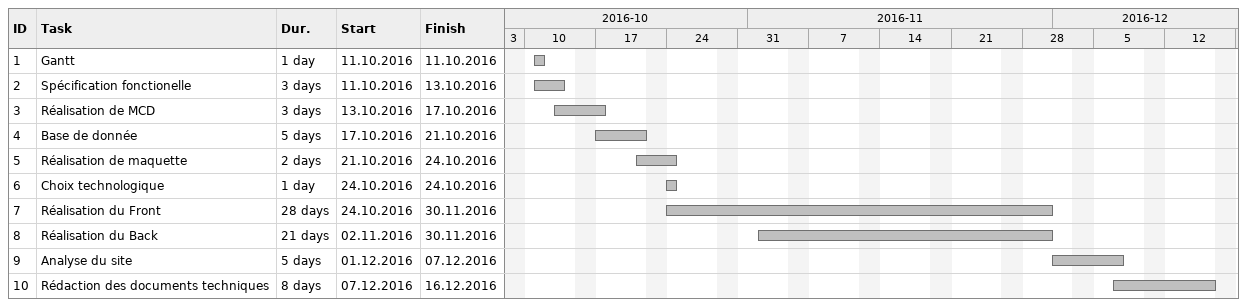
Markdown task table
| ID | Task | Duration | Start | Finish |
|---|---|---|---|---|
| 1 | Gantt | 1d | 2016-10-11 | 2016-10-11 |
| 2 | Spécification fonctionelle | 3d | 2016-10-11 | 2016-10-13 |
| 3 | Réalisation de MCD | 3d | 2016-10-13 | 2016-10-17 |
| 4 | Base de donnée | 5d | 2016-10-17 | 2016-10-21 |
| 5 | Réalisation de maquette | 2d | 2016-10-21 | 2016-10-24 |
| 6 | Choix technologique | 1d | 2016-10-24 | 2016-10-24 |
| 7 | Réalisation du Front | 28d | 2016-10-24 | 2016-11-30 |
| 8 | Réalisation du Back | 21d | 2016-11-02 | 2016-11-30 |
| 9 | Analyse du site | 5d | 2016-12-01 | 2016-12-07 |
| 10 | Rédaction des documents techniques | 8d | 2016-12-07 | 2016-12-16 |
